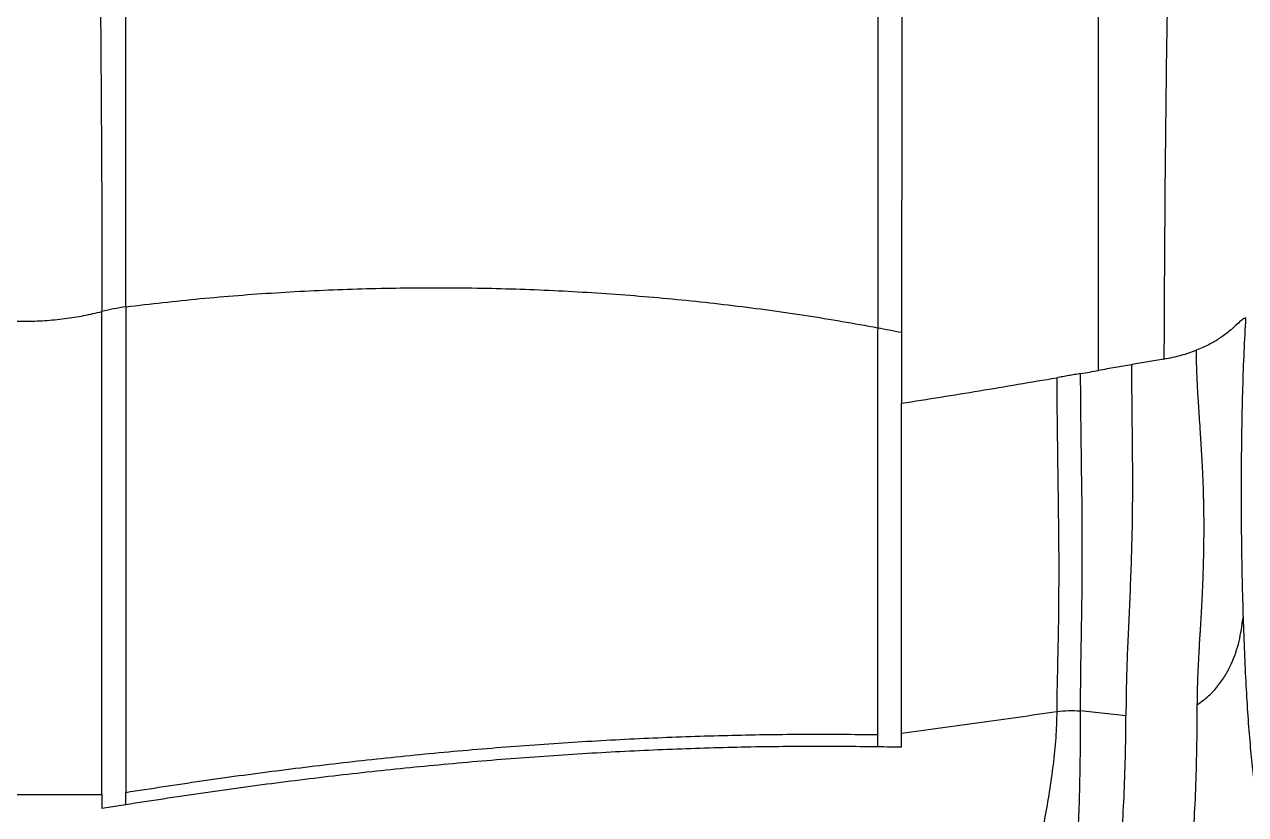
# Model space of a CAD drawing. Extents: x 943 to 1030, y 781 to 934.
# Drawn here: x 1009.5 to 1019.73, y 821.81 to 828.43 of the extents above; entities that cross this region are included whole.
import ezdxf

# ---------------------------------------------------------------- set-up
doc = ezdxf.new("R2010")
doc.units = 0
doc.header["$MEASUREMENT"] = 0
doc.layers.add('1', color=4, linetype='Continuous')

# ---------------------------------------------------------------- blocks, each defined once
blk = doc.blocks.new('AIRA')
at = {"layer": '1', "color": 3, "linetype": 'Continuous', "lineweight": 25}
for p, q in [((73.471, 22.721), (73.471, 22.702)), ((73.671, 22.072), (73.671, 22.088)), ((75.551, 19.469), (75.171, 19.51)), ((67.171, 18.727), (67.171, 18.828)), ((65.671, 18.81), (66.971, 18.81)), ((66.971, 18.81), (66.971, 18.695)), ((66.971, 18.695), (67.171, 18.727))]:
    blk.add_line(p, q, dxfattribs=at)
at = {"layer": '1', "color": 3, "linetype": 'Continuous', "lineweight": 25, "flags": 128}
for points in [[(67.171, 22.896), (67.171, 22.889), (67.171, 22.883)], [(73.671, 19.208), (73.671, 19.266), (73.671, 19.323)]]:
    blk.add_lwpolyline(points, dxfattribs=at)
at = {"layer": '1', "color": 3, "linetype": 'Continuous', "lineweight": 25}
for points, knots in [([(75.321, 22.362), (75.321, 22.856), (75.321, 23.844), (75.321, 25.36), (75.321, 26.9), (75.321, 28.465), (75.321, 30.053), (75.321, 31.663), (75.321, 33.293), (75.321, 34.395), (75.321, 34.945)], [0, 0, 0, 0, 0.125, 0.25, 0.375, 0.5, 0.624999, 0.749999, 0.874999, 1, 1, 1, 1]), ([(76.125, 33.489), (76.107, 33.008), (76.071, 32.045), (76.022, 30.621), (75.978, 29.213), (75.942, 27.823), (75.912, 26.452), (75.89, 25.1), (75.875, 23.766), (75.871, 22.894), (75.869, 22.458)], [0, 0, 0, 0, 0.125, 0.25, 0.375, 0.5, 0.624999, 0.75, 0.875, 1, 1, 1, 1]), ([(66.932, 28.202), (66.933, 28.121), (66.934, 27.949), (66.936, 27.74), (66.938, 27.589), (66.939, 27.511), (66.939, 27.446), (66.94, 27.368), (66.941, 27.265), (66.942, 27.136), (66.944, 26.987), (66.945, 26.838), (66.947, 26.697), (66.948, 26.571), (66.95, 26.372), (66.952, 26.111), (66.955, 25.803), (66.958, 25.494), (66.961, 25.155), (66.963, 24.779), (66.966, 24.394), (66.968, 24.008), (66.97, 23.619), (66.971, 23.232), (66.971, 22.98), (66.971, 22.856)], [0, 0, 0, 0, 0.045111, 0.09549, 0.116722, 0.128914, 0.138827, 0.153187, 0.172423, 0.196288, 0.224782, 0.255608, 0.279877, 0.303335, 0.325981, 0.391518, 0.449129, 0.498814, 0.564628, 0.639649, 0.710303, 0.78166, 0.857144, 0.929924, 1, 1, 1, 1]), ([(67.171, 22.896), (67.171, 23.47), (67.171, 24.627), (67.171, 26.396), (67.171, 27.596), (67.171, 28.201)], [0, 0, 0, 0, 0.3276377, 0.6609657, 1, 1, 1, 1]), ([(73.471, 28.196), (73.471, 27.73), (73.471, 26.799), (73.471, 25.423), (73.471, 24.061), (73.471, 23.167), (73.471, 22.721)], [0, 0, 0, 0, 0.25, 0.5, 0.75, 1, 1, 1, 1]), ([(73.685, 28.197), (73.684, 28.098), (73.683, 27.889), (73.682, 27.557), (73.68, 27.188), (73.679, 26.872), (73.678, 26.623), (73.678, 26.459), (73.677, 26.305), (73.677, 26.162), (73.676, 26.031), (73.676, 25.877), (73.675, 25.712), (73.675, 25.546), (73.675, 25.426), (73.674, 25.339), (73.674, 25.269), (73.674, 25.199), (73.674, 25.129), (73.674, 25.059), (73.673, 24.902), (73.673, 24.57), (73.672, 24.226), (73.672, 23.951), (73.672, 23.834), (73.671, 23.716), (73.671, 23.604), (73.671, 23.499), (73.671, 23.4), (73.671, 23.308), (73.671, 23.194), (73.671, 23.068), (73.671, 22.935), (73.671, 22.826), (73.671, 22.745), (73.671, 22.699), (73.671, 22.682)], [0, 0, 0, 0, 0.052361, 0.111482, 0.177362, 0.25, 0.281511, 0.31108, 0.338708, 0.364394, 0.388139, 0.409943, 0.447726, 0.477744, 0.499996, 0.512636, 0.525294, 0.53797, 0.550663, 0.563374, 0.576104, 0.636353, 0.744927, 0.76493, 0.787745, 0.809414, 0.829936, 0.849312, 0.867542, 0.884625, 0.900562, 0.930237, 0.95488, 0.97449, 0.990328, 1, 1, 1, 1]), ([(67.171, 22.896), (67.378, 22.92), (67.793, 22.968), (68.428, 23.017), (69.068, 23.048), (69.712, 23.059), (70.356, 23.051), (70.997, 23.023), (71.633, 22.976), (72.259, 22.91), (72.875, 22.827), (73.272, 22.756), (73.471, 22.721)], [0, 0, 0, 0, 0.1, 0.2, 0.3, 0.4, 0.5, 0.6, 0.7, 0.8, 0.9, 1, 1, 1, 1]), ([(65.671, 22.856), (65.721, 22.844), (65.822, 22.821), (65.983, 22.795), (66.15, 22.779), (66.321, 22.774), (66.492, 22.779), (66.659, 22.795), (66.82, 22.821), (66.921, 22.844), (66.971, 22.856)], [0, 0, 0, 0, 0.125035, 0.250039, 0.375024, 0.500002, 0.624979, 0.749964, 0.874966, 1, 1, 1, 1]), ([(67.171, 22.896), (67.136, 22.89), (67.067, 22.879), (67.003, 22.864), (66.971, 22.856)], [0, 0, 0, 0, 0.499066, 1, 1, 1, 1]), ([(66.971, 18.81), (66.971, 18.83), (66.971, 18.865), (66.971, 18.917), (66.971, 18.971), (66.971, 19.029), (66.971, 19.093), (66.971, 19.182), (66.971, 19.302), (66.971, 19.461), (66.971, 19.628), (66.971, 19.804), (66.971, 19.987), (66.971, 20.206), (66.971, 20.46), (66.971, 20.737), (66.971, 20.999), (66.971, 21.246), (66.971, 21.48), (66.971, 21.717), (66.971, 21.941), (66.971, 22.144), (66.971, 22.317), (66.971, 22.491), (66.971, 22.671), (66.971, 22.794), (66.971, 22.856)], [0, 0, 0, 0, 0.025649, 0.046453, 0.062516, 0.085545, 0.106379, 0.125021, 0.167972, 0.208946, 0.249998, 0.291596, 0.333638, 0.374986, 0.437453, 0.499937, 0.555864, 0.611978, 0.66762, 0.721865, 0.783955, 0.829233, 0.869122, 0.909738, 0.955058, 1, 1, 1, 1]), ([(67.171, 22.883), (67.171, 22.851), (67.171, 22.781), (67.171, 22.672), (67.171, 22.559), (67.171, 22.453), (67.171, 22.344), (67.171, 22.229), (67.171, 22.1), (67.171, 21.972), (67.171, 21.848), (67.171, 21.688), (67.171, 21.495), (67.171, 21.257), (67.171, 21.011), (67.171, 20.779), (67.171, 20.565), (67.171, 20.372), (67.171, 20.181), (67.171, 19.994), (67.171, 19.812), (67.171, 19.667), (67.171, 19.555), (67.171, 19.473), (67.171, 19.395), (67.171, 19.319), (67.171, 19.246), (67.171, 19.181), (67.171, 19.123), (67.171, 19.071), (67.171, 19.018), (67.171, 18.972), (67.171, 18.928), (67.171, 18.889), (67.171, 18.854), (67.171, 18.835), (67.171, 18.828)], [0, 0, 0, 0, 0.023047, 0.050532, 0.078362, 0.104497, 0.126786, 0.156992, 0.18767, 0.220265, 0.249373, 0.276944, 0.335627, 0.38986, 0.445025, 0.500001, 0.541393, 0.582867, 0.624977, 0.666093, 0.70767, 0.749962, 0.770129, 0.79096, 0.812472, 0.832092, 0.852927, 0.874981, 0.889714, 0.906601, 0.925641, 0.943111, 0.956497, 0.974329, 0.990535, 1, 1, 1, 1]), ([(73.471, 22.721), (73.503, 22.715), (73.569, 22.702), (73.637, 22.689), (73.671, 22.682)], [0, 0, 0, 0, 0.500081, 1, 1, 1, 1]), ([(76.553, 22.803), (76.545, 22.8), (76.53, 22.795), (76.495, 22.762), (76.45, 22.72), (76.395, 22.673), (76.33, 22.627), (76.249, 22.578), (76.176, 22.547), (76.139, 22.532)], [0, 0, 0, 0, 0.166681, 0.333375, 0.500064, 0.625089, 0.750097, 0.875086, 1, 1, 1, 1]), ([(76.553, 22.803), (76.548, 22.709), (76.538, 22.522), (76.527, 22.216), (76.52, 21.9), (76.516, 21.575), (76.515, 21.248), (76.518, 20.922), (76.523, 20.6), (76.529, 20.393), (76.532, 20.289)], [0, 0, 0, 0, 0.124985, 0.249972, 0.374965, 0.499964, 0.624956, 0.749976, 0.87499, 1, 1, 1, 1]), ([(73.471, 22.072), (73.471, 22.167), (73.471, 22.377), (73.471, 22.587), (73.471, 22.702)], [0, 0, 0, 0, 0.4540218, 1, 1, 1, 1]), ([(73.671, 22.682), (73.671, 22.583), (73.671, 22.384), (73.671, 22.186), (73.671, 22.088)], [0, 0, 0, 0, 0.5, 1, 1, 1, 1]), ([(75.869, 22.458), (75.919, 22.468), (76.02, 22.489), (76.099, 22.517), (76.139, 22.532)], [0, 0, 0, 0, 0.499921, 1, 1, 1, 1]), ([(76.139, 22.532), (76.139, 22.516), (76.139, 22.475), (76.14, 22.413), (76.142, 22.348), (76.145, 22.287), (76.148, 22.228), (76.15, 22.184), (76.152, 22.153), (76.153, 22.134), (76.155, 22.11), (76.157, 22.082), (76.159, 22.045), (76.163, 21.984), (76.168, 21.91), (76.172, 21.841), (76.175, 21.802), (76.178, 21.753), (76.182, 21.691), (76.186, 21.608), (76.19, 21.538), (76.193, 21.472), (76.196, 21.405), (76.198, 21.346), (76.199, 21.298), (76.2, 21.25), (76.201, 21.2), (76.202, 21.133), (76.202, 21.078), (76.202, 21.032), (76.202, 21.013), (76.202, 21.004), (76.202, 21), (76.202, 20.998), (76.202, 20.997), (76.202, 20.997), (76.202, 20.997), (76.202, 20.997), (76.202, 20.996), (76.202, 20.994), (76.202, 20.986), (76.202, 20.954), (76.201, 20.889), (76.199, 20.784), (76.196, 20.671), (76.192, 20.57), (76.189, 20.493), (76.185, 20.413), (76.18, 20.327), (76.176, 20.25), (76.173, 20.197), (76.171, 20.161), (76.168, 20.126), (76.166, 20.091), (76.164, 20.056), (76.163, 20.024), (76.161, 19.994), (76.159, 19.966), (76.158, 19.94), (76.157, 19.918), (76.156, 19.902), (76.156, 19.891), (76.153, 19.846), (76.15, 19.768), (76.147, 19.661), (76.146, 19.594), (76.146, 19.561)], [0, 0, 0, 0, 0.017971, 0.04521, 0.067921, 0.088597, 0.109239, 0.129877, 0.134584, 0.14052, 0.14961, 0.158818, 0.168838, 0.186784, 0.219402, 0.241559, 0.253262, 0.257131, 0.288852, 0.313264, 0.33576, 0.355789, 0.375803, 0.398188, 0.411603, 0.42165, 0.443408, 0.458345, 0.484611, 0.49616, 0.50124, 0.503475, 0.504458, 0.505231, 0.505231, 0.505233, 0.50524, 0.505264, 0.505358, 0.505731, 0.507209, 0.513101, 0.536611, 0.569174, 0.613136, 0.645549, 0.668384, 0.688555, 0.724583, 0.754577, 0.766869, 0.779151, 0.791423, 0.803685, 0.815936, 0.828176, 0.837879, 0.846988, 0.857996, 0.866179, 0.871259, 0.875154, 0.877865, 0.920846, 0.961252, 1, 1, 1, 1]), ([(75.598, 22.411), (75.553, 22.403), (75.462, 22.387), (75.368, 22.371), (75.321, 22.362)], [0, 0, 0, 0, 0.500014, 1, 1, 1, 1]), ([(75.598, 22.411), (75.598, 22.335), (75.598, 22.182), (75.601, 21.935), (75.604, 21.678), (75.605, 21.412), (75.604, 21.141), (75.598, 20.872), (75.589, 20.607), (75.578, 20.35), (75.567, 20.106), (75.557, 19.877), (75.552, 19.662), (75.551, 19.533), (75.551, 19.469)], [0, 0, 0, 0, 0.082066, 0.164188, 0.246413, 0.328791, 0.411377, 0.494229, 0.577402, 0.660953, 0.744934, 0.8294, 0.914403, 1, 1, 1, 1]), ([(75.869, 22.458), (75.824, 22.45), (75.735, 22.435), (75.644, 22.419), (75.598, 22.411)], [0, 0, 0, 0, 0.500038, 1, 1, 1, 1]), ([(75.071, 22.319), (75.054, 22.316), (75.021, 22.31), (74.988, 22.305), (74.971, 22.302)], [0, 0, 0, 0, 0.5, 1, 1, 1, 1]), ([(75.171, 22.336), (75.154, 22.333), (75.121, 22.328), (75.087, 22.322), (75.071, 22.319)], [0, 0, 0, 0, 0.5, 1, 1, 1, 1]), ([(75.171, 22.336), (75.196, 22.341), (75.246, 22.349), (75.296, 22.358), (75.321, 22.362)], [0, 0, 0, 0, 0.499989, 1, 1, 1, 1]), ([(75.171, 19.51), (75.171, 19.56), (75.171, 19.661), (75.172, 19.848), (75.176, 20.038), (75.179, 20.227), (75.182, 20.407), (75.185, 20.596), (75.185, 20.79), (75.185, 20.99), (75.184, 21.191), (75.181, 21.393), (75.178, 21.615), (75.175, 21.854), (75.172, 22.105), (75.171, 22.259), (75.171, 22.336)], [0, 0, 0, 0, 0.083325, 0.166648, 0.249967, 0.312478, 0.374985, 0.437494, 0.500002, 0.56251, 0.625019, 0.687527, 0.750037, 0.833356, 0.916676, 1, 1, 1, 1]), ([(73.671, 22.088), (73.889, 22.122), (74.324, 22.191), (74.755, 22.265), (74.971, 22.302)], [0, 0, 0, 0, 0.500002, 1, 1, 1, 1]), ([(74.971, 22.302), (74.971, 22.224), (74.972, 22.069), (74.975, 21.818), (74.978, 21.58), (74.981, 21.359), (74.984, 21.158), (74.986, 20.957), (74.988, 20.758), (74.987, 20.564), (74.986, 20.376), (74.984, 20.199), (74.98, 20.031), (74.977, 19.876), (74.974, 19.735), (74.971, 19.609), (74.971, 19.54), (74.971, 19.506)], [0, 0, 0, 0, 0.084177, 0.16721, 0.249946, 0.312439, 0.37496, 0.437441, 0.499967, 0.563325, 0.624986, 0.688233, 0.749985, 0.813201, 0.874999, 0.938137, 1, 1, 1, 1]), ([(73.471, 19.312), (73.471, 19.312), (73.471, 19.312), (73.471, 19.312), (73.471, 19.312), (73.471, 19.313), (73.471, 19.315), (73.471, 19.323), (73.471, 19.341), (73.471, 19.373), (73.471, 19.424), (73.471, 19.499), (73.471, 19.571), (73.471, 19.63), (73.471, 19.664), (73.471, 19.702), (73.471, 19.741), (73.471, 19.783), (73.471, 19.827), (73.471, 19.873), (73.471, 19.919), (73.471, 19.967), (73.471, 20.015), (73.471, 20.064), (73.471, 20.114), (73.471, 20.156), (73.471, 20.194), (73.471, 20.232), (73.471, 20.285), (73.471, 20.347), (73.471, 20.41), (73.471, 20.461), (73.471, 20.496), (73.471, 20.519), (73.471, 20.564), (73.471, 20.634), (73.471, 20.732), (73.471, 20.831), (73.471, 20.92), (73.471, 21.019), (73.471, 21.126), (73.471, 21.236), (73.471, 21.367), (73.471, 21.522), (73.471, 21.706), (73.471, 21.891), (73.471, 22.007), (73.471, 22.072)], [0, 0, 0, 0, 0.000002, 0.00002, 0.00007, 0.000261, 0.00101, 0.003969, 0.015734, 0.035294, 0.062648, 0.102534, 0.152193, 0.166818, 0.182114, 0.198081, 0.214718, 0.232026, 0.250005, 0.267866, 0.285727, 0.303587, 0.321447, 0.339307, 0.357167, 0.375026, 0.383677, 0.39698, 0.414937, 0.437546, 0.460001, 0.477905, 0.487313, 0.494698, 0.50006, 0.531308, 0.562556, 0.593803, 0.625049, 0.646771, 0.687546, 0.725954, 0.750044, 0.812529, 0.875014, 0.930278, 1, 1, 1, 1]), ([(73.671, 19.323), (73.671, 19.357), (73.671, 19.425), (73.671, 19.548), (73.671, 19.684), (73.671, 19.835), (73.671, 19.998), (73.671, 20.171), (73.671, 20.353), (73.671, 20.542), (73.671, 20.736), (73.671, 20.933), (73.671, 21.132), (73.671, 21.327), (73.671, 21.523), (73.671, 21.709), (73.671, 21.895), (73.671, 22.011), (73.671, 22.072)], [0, 0, 0, 0, 0.062888, 0.124989, 0.187856, 0.250082, 0.312351, 0.375056, 0.437262, 0.499973, 0.561707, 0.624923, 0.686521, 0.749946, 0.810539, 0.874986, 0.933776, 1, 1, 1, 1]), ([(76.146, 19.561), (76.179, 19.585), (76.247, 19.634), (76.324, 19.719), (76.386, 19.809), (76.45, 19.933), (76.505, 20.093), (76.523, 20.224), (76.532, 20.289)], [0, 0, 0, 0, 0.124922, 0.249891, 0.374917, 0.499956, 0.749939, 1, 1, 1, 1]), ([(76.532, 20.289), (76.536, 20.192), (76.542, 19.998), (76.556, 19.723), (76.571, 19.465), (76.59, 19.229), (76.61, 19.015), (76.625, 18.896), (76.632, 18.836)], [0, 0, 0, 0, 0.16668, 0.333352, 0.500037, 0.66671, 0.833345, 1, 1, 1, 1]), ([(76.146, 19.561), (76.145, 19.436), (76.143, 19.187), (76.134, 18.85), (76.118, 18.536), (76.094, 18.213), (76.062, 17.884), (76.022, 17.549), (75.992, 17.342), (75.977, 17.239)], [0, 0, 0, 0, 0.129308, 0.257043, 0.383374, 0.508473, 0.673644, 0.837349, 1, 1, 1, 1]), ([(73.671, 19.323), (73.888, 19.353), (74.323, 19.411), (74.755, 19.474), (74.971, 19.506)], [0, 0, 0, 0, 0.499442, 1, 1, 1, 1]), ([(74.971, 19.506), (74.969, 19.432), (74.965, 19.284), (74.941, 19.059), (74.909, 18.834), (74.871, 18.614), (74.832, 18.408), (74.795, 18.224), (74.762, 18.063), (74.731, 17.912), (74.701, 17.767), (74.672, 17.62), (74.655, 17.522), (74.647, 17.474)], [0, 0, 0, 0, 0.11125, 0.221969, 0.333847, 0.443555, 0.546447, 0.635417, 0.71427, 0.783395, 0.856006, 0.928998, 1, 1, 1, 1]), ([(74.971, 19.506), (75.004, 19.509), (75.07, 19.516), (75.137, 19.512), (75.171, 19.51)], [0, 0, 0, 0, 0.5000405, 1, 1, 1, 1]), ([(75.035, 17.383), (75.054, 17.497), (75.09, 17.725), (75.125, 18.078), (75.153, 18.494), (75.169, 18.972), (75.17, 19.33), (75.171, 19.51)], [0, 0, 0, 0, 0.166662, 0.333329, 0.499996, 0.749997, 1, 1, 1, 1]), ([(75.217, 16.46), (75.25, 16.61), (75.315, 16.909), (75.397, 17.378), (75.455, 17.797), (75.494, 18.163), (75.518, 18.47), (75.535, 18.786), (75.548, 19.114), (75.55, 19.351), (75.551, 19.469)], [0, 0, 0, 0, 0.170308, 0.339993, 0.508428, 0.608633, 0.708029, 0.806479, 0.90385, 1, 1, 1, 1]), ([(67.171, 18.828), (67.381, 18.86), (67.799, 18.925), (68.434, 19.011), (69.072, 19.088), (69.715, 19.155), (70.357, 19.211), (70.997, 19.255), (71.63, 19.288), (72.253, 19.308), (72.869, 19.318), (73.269, 19.314), (73.471, 19.312)], [0, 0, 0, 0, 0.101241, 0.200672, 0.300233, 0.400262, 0.500019, 0.599715, 0.699758, 0.79928, 0.898677, 1, 1, 1, 1]), ([(73.471, 19.212), (73.471, 19.228), (73.471, 19.262), (73.471, 19.295), (73.471, 19.312)], [0, 0, 0, 0, 0.5, 1, 1, 1, 1]), ([(67.171, 18.727), (67.38, 18.759), (67.796, 18.823), (68.431, 18.91), (69.07, 18.987), (69.713, 19.054), (70.357, 19.11), (70.997, 19.155), (71.631, 19.188), (72.256, 19.209), (72.871, 19.217), (73.271, 19.214), (73.471, 19.212)], [0, 0, 0, 0, 0.100582, 0.200205, 0.300098, 0.400091, 0.499999, 0.599916, 0.699914, 0.799547, 0.899683, 1, 1, 1, 1]), ([(73.471, 19.212), (73.504, 19.211), (73.571, 19.21), (73.638, 19.209), (73.671, 19.208)], [0, 0, 0, 0, 0.499999, 1, 1, 1, 1])]:
    blk.add_open_spline(points, degree=3, knots=knots, dxfattribs=at)

msp = doc.modelspace()

# ---------------------------------------------------------------- block references
at = {"layer": '1'}
msp.add_blockref('AIRA', (943.177, 803.166), dxfattribs=at)

doc.saveas('drawing.dxf')
